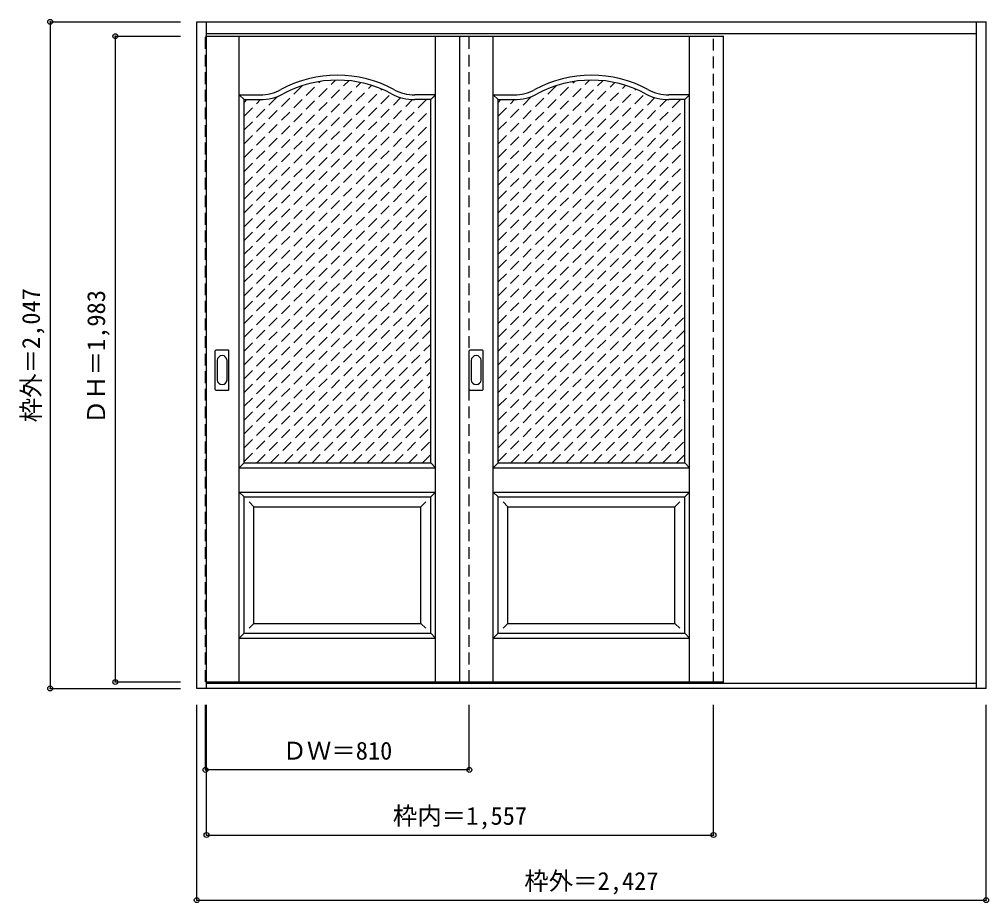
# Model space of a CAD drawing. Units: millimetres, scale not verified. Extents: x -1284 to 1692, y -1621 to 1091.
import ezdxf
from ezdxf.enums import TextEntityAlignment as Align

# ---------------------------------------------------------------- set-up
doc = ezdxf.new("R2010")
doc.units = ezdxf.units.MM
doc.header["$LTSCALE"] = 30
doc.header["$PDMODE"] = 32
doc.header["$PDSIZE"] = 15
doc.linetypes.add('DASHED1', pattern=[1.8, 1.2, -0.6])
doc.layers.add('0-0', color=4, linetype='Continuous')
doc.layers.add('0-1_寸法', color=7, linetype='Continuous')
doc.styles.add('ＭＳ ゴシック', font='')
doc.styles.get('ＭＳ ゴシック').set_extended_font_data('MS Gothic')

msp = doc.modelspace()

# ---------------------------------------------------------------- linework, layer by layer
at = {"layer": '0-0', "color": 3}
for p, q in [((-739.43, -963.46), (-739.43, 1083.54)), ((-739.43, 1083.54), (1684.57, 1083.54)), ((-709.43, -963.46), (-709.43, 1083.54)), ((1654.57, -963.46), (1654.57, 1083.54)), ((1684.57, -963.46), (1684.57, 1083.54)), ((-709.43, 1047.54), (1654.57, 1047.54)), ((-709.43, 1039.54), (877.57, 1039.54)), ((67.57, 1039.54), (67.57, -943.46)), ((-593.93, 844.54), (-544.91, 844.54)), ((-593.93, -270.46), (-593.93, 844.54)), ((186.07, 844.54), (235.09, 844.54)), ((186.07, -270.46), (186.07, 844.54)), ((-682.43, -45.46), (-682.43, 73.54)), ((-641.93, 75.04), (-680.93, 75.04)), ((-640.43, -45.46), (-640.43, 73.54)), ((97.57, -45.46), (97.57, 73.54)), ((138.07, 75.04), (99.07, 75.04)), ((139.57, -45.46), (139.57, 73.54)), ((-680.93, -46.96), (-641.93, -46.96)), ((99.07, -46.96), (138.07, -46.96)), ((-593.93, -375.46), (-20.93, -375.46)), ((-593.93, -793.46), (-593.93, -375.46)), ((-20.93, -793.46), (-20.93, -375.46)), ((186.07, -375.46), (759.07, -375.46)), ((186.07, -793.46), (186.07, -375.46)), ((759.07, -793.46), (759.07, -375.46)), ((-593.93, -793.46), (-20.93, -793.46)), ((186.07, -793.46), (759.07, -793.46)), ((1654.57, -948.46), (-709.43, -948.46)), ((1684.57, -963.46), (-739.43, -963.46))]:
    msp.add_line(p, q, dxfattribs=at)
at = {"layer": '0-0', "linetype": 'DASHED1'}
for p, q in [((847.57, -948.46), (847.57, 1047.54)), ((877.57, -948.46), (877.57, 1047.54)), ((97.57, -943.46), (97.57, 1039.54)), ((-593.93, 624.18), (-313.62, 904.49)), ((-593.93, 581.75), (-272.85, 902.83)), ((-593.93, 666.6), (-359.96, 900.58)), ((-593.93, 539.33), (-236.06, 897.19)), ((186.07, 624.18), (466.38, 904.49)), ((186.07, 581.75), (507.15, 902.83)), ((186.07, 666.6), (420.04, 900.58)), ((186.07, 539.33), (543.94, 897.19)), ((-593.93, 496.9), (-202.41, 888.41)), ((-593.93, 709.03), (-415.53, 887.43)), ((-593.93, 454.47), (-171.38, 877.02)), ((-593.93, 412.05), (-142.65, 863.32)), ((186.07, 496.9), (577.59, 888.41)), ((186.07, 709.03), (364.47, 887.43)), ((186.07, 454.47), (608.62, 877.02)), ((186.07, 412.05), (637.35, 863.32)), ((-593.93, 751.46), (-490.71, 854.68)), ((-593.93, 369.62), (-112.76, 850.78)), ((-593.93, 327.19), (-76.44, 844.68)), ((-593.93, 793.88), (-543.26, 844.55)), ((-593.93, 284.77), (-34.15, 844.54)), ((-593.93, 836.31), (-585.7, 844.54)), ((186.07, 751.46), (289.29, 854.68)), ((186.07, 369.62), (667.24, 850.78)), ((186.07, 327.19), (703.56, 844.68)), ((186.07, 793.88), (236.74, 844.55)), ((186.07, 284.77), (745.85, 844.54)), ((186.07, 836.31), (194.3, 844.54)), ((-593.93, 242.34), (-20.93, 815.34)), ((186.07, 242.34), (759.07, 815.34)), ((-593.93, 199.91), (-20.93, 772.91)), ((186.07, 199.91), (759.07, 772.91)), ((-593.93, 157.49), (-20.93, 730.49)), ((186.07, 157.49), (759.07, 730.49)), ((-593.93, 115.06), (-20.93, 688.06)), ((186.07, 115.06), (759.07, 688.06)), ((-593.93, 72.63), (-20.93, 645.63)), ((186.07, 72.63), (759.07, 645.63)), ((-593.93, 30.21), (-20.93, 603.21)), ((186.07, 30.21), (759.07, 603.21)), ((-593.93, -12.22), (-20.93, 560.78)), ((186.07, -12.22), (759.07, 560.78)), ((-593.93, -54.64), (-20.93, 518.36)), ((186.07, -54.64), (759.07, 518.36)), ((-593.93, -97.07), (-20.93, 475.93)), ((186.07, -97.07), (759.07, 475.93)), ((-593.93, -139.5), (-20.93, 433.5)), ((186.07, -139.5), (759.07, 433.5)), ((-593.93, -181.92), (-20.93, 391.08)), ((186.07, -181.92), (759.07, 391.08)), ((-593.93, -224.35), (-20.93, 348.65)), ((186.07, -224.35), (759.07, 348.65)), ((-593.93, -266.78), (-20.93, 306.22)), ((186.07, -266.78), (759.07, 306.22)), ((-555.18, -270.46), (-20.93, 263.8)), ((224.82, -270.46), (759.07, 263.8)), ((-512.76, -270.46), (-20.93, 221.37)), ((267.24, -270.46), (759.07, 221.37)), ((-470.33, -270.46), (-20.93, 178.94)), ((309.67, -270.46), (759.07, 178.94)), ((-427.91, -270.46), (-20.93, 136.52)), ((352.09, -270.46), (759.07, 136.52)), ((-385.48, -270.46), (-20.93, 94.09)), ((394.52, -270.46), (759.07, 94.09)), ((-343.05, -270.46), (-20.93, 51.67)), ((436.95, -270.46), (759.07, 51.67)), ((-300.63, -270.46), (-20.93, 9.24)), ((479.37, -270.46), (759.07, 9.24)), ((-258.2, -270.46), (-20.93, -33.19)), ((521.8, -270.46), (759.07, -33.19)), ((-215.77, -270.46), (-20.93, -75.61)), ((564.23, -270.46), (759.07, -75.61)), ((-173.35, -270.46), (-20.93, -118.04)), ((606.65, -270.46), (759.07, -118.04)), ((-130.92, -270.46), (-20.93, -160.47)), ((649.08, -270.46), (759.07, -160.47)), ((-88.49, -270.46), (-20.93, -202.89)), ((691.51, -270.46), (759.07, -202.89)), ((-46.07, -270.46), (-20.93, -245.32)), ((733.93, -270.46), (759.07, -245.32))]:
    msp.add_line(p, q, dxfattribs=at)
at = {"layer": '0-0', "color": 7}
for p, q in [((-608.93, -943.46), (-608.93, 1039.54)), ((-5.93, -943.46), (-5.93, 1039.54)), ((171.07, -943.46), (171.07, 1039.54)), ((774.07, -943.46), (774.07, 1039.54)), ((-593.93, 844.54), (-608.93, 859.54)), ((-608.93, 859.54), (-544.91, 859.54)), ((-5.93, 859.54), (-69.94, 859.54)), ((-20.93, 844.54), (-5.93, 859.54)), ((186.07, 844.54), (171.07, 859.54)), ((171.07, 859.54), (235.09, 859.54)), ((774.07, 859.54), (710.06, 859.54)), ((759.07, 844.54), (774.07, 859.54)), ((-676.43, 43.64), (-676.43, -15.56)), ((-646.43, -15.56), (-646.43, 43.64)), ((103.57, 43.64), (103.57, -15.56)), ((133.57, -15.56), (133.57, 43.64)), ((-593.93, -270.46), (-608.93, -285.46)), ((-608.93, -285.46), (-5.93, -285.46)), ((-20.93, -270.46), (-5.93, -285.46)), ((186.07, -270.46), (171.07, -285.46)), ((171.07, -285.46), (774.07, -285.46)), ((759.07, -270.46), (774.07, -285.46)), ((-608.93, -360.46), (-593.93, -375.46)), ((-608.93, -360.46), (-5.93, -360.46)), ((-5.93, -360.46), (-20.93, -375.46)), ((171.07, -360.46), (186.07, -375.46)), ((171.07, -360.46), (774.07, -360.46)), ((774.07, -360.46), (759.07, -375.46)), ((-578.93, -390.46), (-563.93, -405.46)), ((-563.93, -763.46), (-563.93, -405.46)), ((-563.93, -405.46), (-50.93, -405.46)), ((-35.93, -390.46), (-50.93, -405.46)), ((-50.93, -763.46), (-50.93, -405.46)), ((201.07, -390.46), (216.07, -405.46)), ((216.07, -763.46), (216.07, -405.46)), ((216.07, -405.46), (729.07, -405.46)), ((744.07, -390.46), (729.07, -405.46)), ((729.07, -763.46), (729.07, -405.46)), ((-563.93, -763.46), (-578.93, -778.46)), ((-563.93, -763.46), (-50.93, -763.46)), ((-50.93, -763.46), (-35.93, -778.46)), ((216.07, -763.46), (201.07, -778.46)), ((216.07, -763.46), (729.07, -763.46)), ((729.07, -763.46), (744.07, -778.46)), ((-593.93, -793.46), (-608.93, -808.46)), ((-20.93, -793.46), (-5.93, -808.46)), ((186.07, -793.46), (171.07, -808.46)), ((759.07, -793.46), (774.07, -808.46)), ((-608.93, -808.46), (-5.93, -808.46)), ((171.07, -808.46), (774.07, -808.46))]:
    msp.add_line(p, q, dxfattribs=at)
at = {"layer": '0-0', "linetype": 'DASHED1'}
msp.add_lwpolyline([(-709.43, -943.46), (-712.43, -943.46), (-712.43, 1039.54), (-709.43, 1039.54)], dxfattribs=at)
at = {"layer": '0-0', "color": 3}
for points in [[(-709.43, -943.46), (877.57, -943.46), (877.57, 1039.54)], [(-593.93, -270.46), (-20.93, -270.46), (-20.93, 844.54), (-69.94, 844.54)], [(186.07, -270.46), (759.07, -270.46), (759.07, 844.54), (710.06, 844.54)]]:
    msp.add_lwpolyline(points, dxfattribs=at)
at = {"layer": '0-0', "color": 7}
for centre, radius, start, end in [((-307.43, 554.54), 365, 61.6423, 118.3577), ((472.57, 554.54), 365, 61.6423, 118.3577), ((-544.91, 994.54), 135, 270, 298.3577), ((-69.94, 994.54), 135, 241.6423, 270), ((235.09, 994.54), 135, 270, 298.3577), ((710.06, 994.54), 135, 241.6423, 270), ((-661.43, 43.64), 15, 0, 180), ((118.57, 43.64), 15, 0, 180), ((-661.43, -15.56), 15, 180, 0), ((118.57, -15.56), 15, 180, 0)]:
    msp.add_arc(centre, radius, start, end, dxfattribs=at)
at = {"layer": '0-0', "color": 3}
for centre, radius, start, end in [((-307.43, 554.54), 350, 61.6423, 118.3577), ((472.57, 554.54), 350, 61.6423, 118.3577), ((-544.91, 994.54), 150, 270, 298.3577), ((-69.94, 994.54), 150, 241.6423, 270), ((235.09, 994.54), 150, 270, 298.3577), ((710.06, 994.54), 150, 241.6423, 270), ((-680.93, 73.54), 1.5, 90, 180), ((-641.93, 73.54), 1.5, 0, 90), ((99.07, 73.54), 1.5, 90, 180), ((138.07, 73.54), 1.5, 0, 90), ((-680.93, -45.46), 1.5, 180, 270), ((-641.93, -45.46), 1.5, 270, 0), ((99.07, -45.46), 1.5, 180, 270), ((138.07, -45.46), 1.5, 270, 0)]:
    msp.add_arc(centre, radius, start, end, dxfattribs=at)
at = {"layer": '0-1_寸法', "color": 4}
for p, q in [((-1189.43, 1083.54), (-1189.43, -963.46)), ((-1189.43, 1083.54), (-789.43, 1083.54)), ((-989.43, 1039.54), (-789.43, 1039.54)), ((-989.43, 1039.54), (-989.43, -943.46)), ((-989.43, -943.46), (-789.43, -943.46)), ((-1189.43, -963.46), (-789.43, -963.46)), ((-739.43, -1613.46), (-739.43, -1013.46)), ((-712.43, -1213.46), (-712.43, -1013.46)), ((-709.43, -1413.46), (-709.43, -1013.46)), ((97.57, -1213.46), (97.57, -1013.46)), ((847.57, -1413.46), (847.57, -1013.46)), ((97.57, -1213.46), (-712.43, -1213.46)), ((-709.43, -1413.46), (847.57, -1413.46))]:
    msp.add_line(p, q, dxfattribs=at)
msp.add_lwpolyline([(-739.43, -1613.46), (1684.57, -1613.46), (1684.57, -1013.46)], dxfattribs=at)
at = {"layer": '0-1_寸法'}
for p in [(-1189.43, 1083.54), (-989.43, 1039.54), (-989.43, -943.46), (-1189.43, -963.46), (-712.43, -1213.46), (97.57, -1213.46), (-709.43, -1413.46), (847.57, -1413.46), (-739.43, -1613.46), (1684.57, -1613.46)]:
    msp.add_point(p, dxfattribs=at)

# ---------------------------------------------------------------- texts
at = {"layer": '0-1_寸法', "style": 'ＭＳ ゴシック'}
for s, p in [('枠外＝2,047', (-1204.43, -146.21)), ('ＤＨ＝1,983', (-1004.43, -152.21))]:
    msp.add_text(s, height=54.99, rotation=90, dxfattribs=at).set_placement(p, align=Align.BOTTOM_LEFT)
for s, p in [('ＤＷ＝810', (-476.18, -1198.46)), ('枠内＝1,557', (-137.18, -1398.46)), ('枠外＝2,427', (266.32, -1598.46))]:
    msp.add_text(s, height=54.99, dxfattribs=at).set_placement(p, align=Align.BOTTOM_LEFT)

doc.saveas('drawing.dxf')
